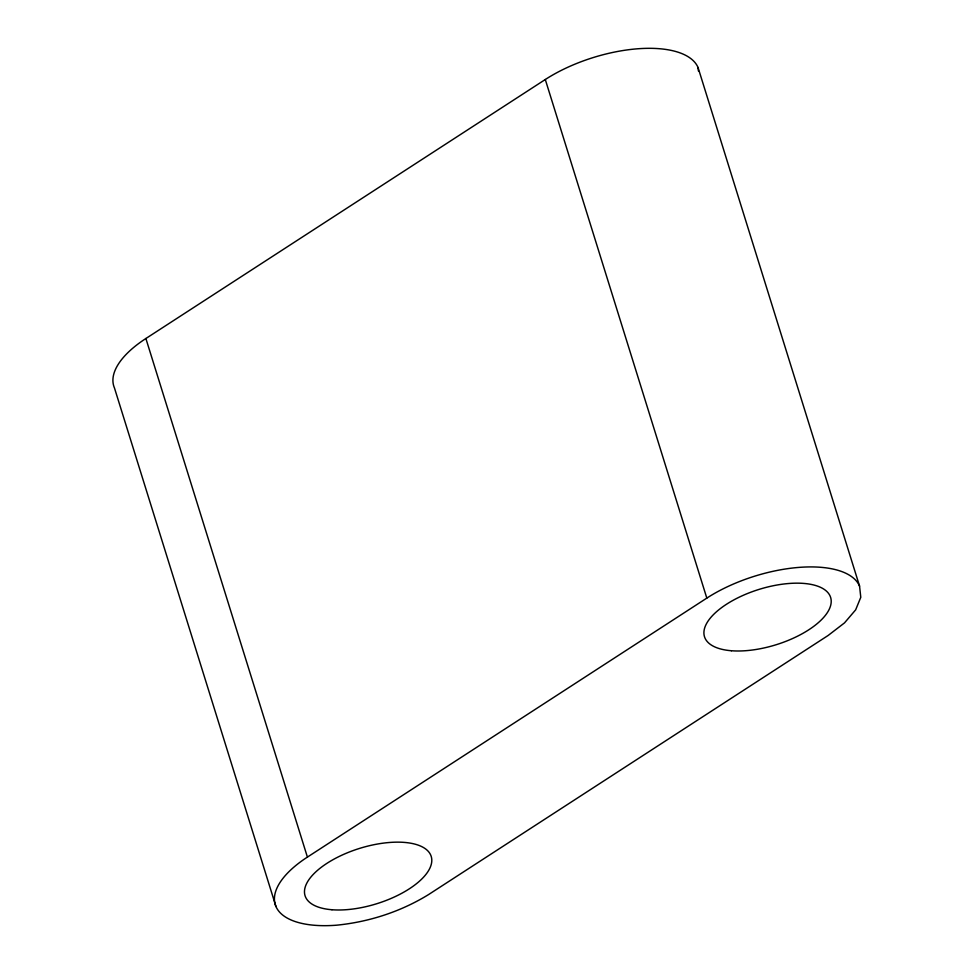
<?xml version="1.0" encoding="UTF-8"?>
<svg xmlns="http://www.w3.org/2000/svg" width="974" height="974" viewBox="0 0 974 974"><rect width="100%" height="100%" fill="white"/><g stroke="black" fill="none" stroke-linecap="round" stroke-linejoin="round"><path stroke-width="1.46" d="M145.881 338.514L545.294 79.515A97.156 42.588 -17.3 0 1 698.041 67.498L859.555 586.092L860.785 597.306L855.647 609.858L844.507 622.885L828.119 635.486L428.706 894.485C400.874 911.652 369.109 921.952 336.614 925.19A97.156 42.588 -17.3 0 1 307.407 857.096L145.881 338.514A97.156 42.588 -17.3 0 0 114.445 387.908L275.959 906.502M307.407 857.096L706.82 598.109A97.156 42.588 -17.3 0 1 859.555 586.092M545.294 79.515L706.82 598.109M698.041 67.498L698.419 71.005M731.377 650.742A66.062 28.964 -17.3 0 0 831.005 603.819A66.062 28.964 -17.3 0 0 740.277 596.66A66.062 28.964 -17.3 0 0 731.377 650.742M331.964 909.74A66.062 28.964 -17.3 0 0 431.592 862.818A66.062 28.964 -17.3 0 0 340.863 855.647A66.062 28.964 -17.3 0 0 331.964 909.74"/></g></svg>
